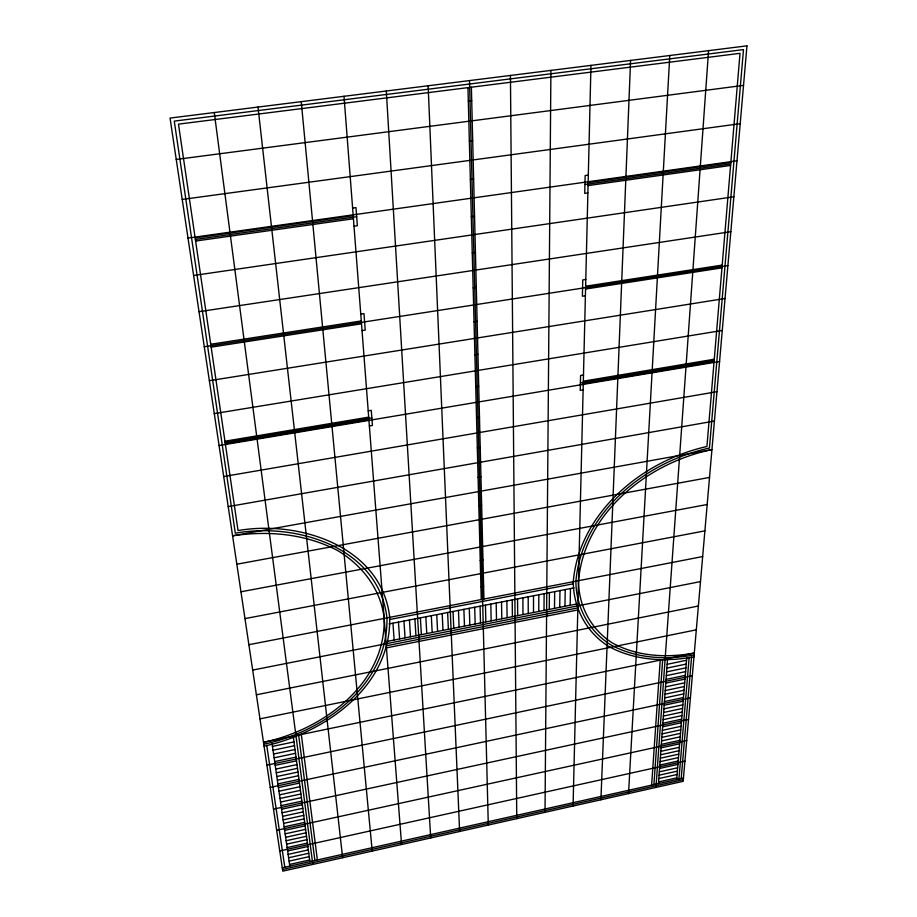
<?xml version="1.0" encoding="UTF-8"?>
<svg xmlns="http://www.w3.org/2000/svg" width="917" height="917" viewBox="0 0 917 917"><rect width="100%" height="100%" fill="white"/><g stroke="black" fill="none" stroke-linecap="round" stroke-linejoin="round"><path stroke-width="1.38" d="M533.499 612.522L533.522 595.763M538.76 611.49L538.818 594.732M544.01 610.447L544.113 593.7M545.019 812.313L550.911 70.391M549.249 609.415L549.409 592.669M554.487 608.384L554.693 591.637M559.714 607.352L559.966 590.605M564.941 606.32L565.227 589.585M570.145 605.289L570.489 588.554M573.068 806.02L590.961 65.382M600.899 799.773L630.587 60.419M628.535 793.572L669.788 55.513M651.632 785.112L660.251 659.839M653.913 784.608L662.636 660.125M655.953 787.428L708.577 50.653M658.475 783.588L667.484 659.644M676.666 779.507L686.776 657.615M678.935 779.003L689.171 657.363M681.193 778.499L691.567 657.111M263.775 744.237C323.988 731.583 388.327 685.148 386.951 617.886C378.778 547.162 296.191 522.174 235.314 533.201L174.264 121.113L743.492 49.598L709.437 448.058C645.167 461.824 582.02 512.362 575.887 581.183C575.968 606.905 588.657 630.907 610.504 644.697C636.111 658.647 665.914 660.08 694.135 654.956M264.073 746.151C325.271 732.843 391.307 686.283 389.714 617.347C381.747 546.509 299.469 519.882 238.042 530.565L178.471 124.139L740.019 53.324L706.927 446.499C642.255 460.873 579.326 512.477 573.251 581.699C573.377 607.937 586.364 632.409 608.67 646.451C634.805 660.653 665.18 662.097 693.963 656.87M289.107 861.12L309.224 856.627M658.842 778.567L677.078 774.498M289.589 864.467L309.659 859.974M658.589 781.914L676.803 777.845M282.276 867.826L683.463 777.994M282.528 869.488L683.314 779.656M287.136 847.583L307.424 843.09M659.816 765.065L678.202 760.984M279.754 850.976L684.919 761.167M287.629 850.987L307.883 846.494M659.575 768.457L677.915 764.388M288.121 854.38L308.33 849.887M659.323 771.839L677.64 767.77M288.614 857.75L308.777 853.257M659.082 775.209L677.354 771.14M285.141 833.84L305.602 829.346M660.813 751.332L679.337 747.275M285.645 837.301L306.06 832.808M660.561 754.783L679.05 750.725M286.15 840.74L306.519 836.247M660.32 758.221L678.763 754.152M286.643 844.167L306.977 839.674M660.068 761.649L678.477 757.58M283.124 819.867L303.745 815.373M661.833 737.406L680.494 733.336M283.628 823.374L304.215 818.881M661.57 740.902L680.208 736.844M284.132 826.882L304.685 822.389M661.317 744.398L679.91 740.328M276.67 830.309L686.707 740.546M284.637 830.366L305.143 825.873M661.065 747.871L679.623 743.802M273.495 809.138L688.541 719.444M281.576 809.23L302.335 804.736M662.601 726.803L681.365 722.745M282.092 812.783L302.816 808.301M662.338 730.345L681.079 726.287M282.608 816.336L303.286 811.843M662.085 733.887L680.781 729.817M279.49 794.844L300.432 790.351M663.644 712.475L682.557 708.428M280.017 798.466L300.914 793.973M663.381 716.085L682.259 712.028M280.533 802.066L301.395 797.572M663.117 719.673L681.961 715.615M281.06 805.653L301.865 801.16M662.865 723.249L681.663 719.18M277.908 783.897L298.976 779.404M664.435 701.585L683.463 697.539M270.24 787.416L690.409 697.848M278.436 787.565L299.469 783.072M664.172 705.23L683.154 701.173M278.963 791.211L299.951 786.717M663.908 708.864L682.856 704.806M275.753 769.088L297.016 764.595M665.501 686.856L684.678 682.81M276.292 772.813L297.509 768.32M665.238 690.558L684.38 686.512M276.831 776.527L298.002 772.034M664.963 694.249L684.071 690.203M277.37 780.218L298.495 775.725M664.699 697.929L683.761 693.871M274.126 757.809L295.526 753.327M666.315 675.657L685.607 671.611M274.664 761.58L296.019 757.098M666.051 679.405L685.297 675.359M266.916 765.156L692.335 675.714M275.215 765.34L296.523 760.858M665.776 683.131L684.988 679.096M272.464 746.392L294.013 741.91M667.14 664.309L686.546 660.274M273.014 750.209L294.517 745.727M666.865 668.103L686.237 664.068M273.575 754.015L295.022 749.533M666.59 671.886L685.927 667.851M259.981 718.859L696.312 629.819M256.382 694.799L698.376 606.011M387.467 641.338L576.518 604.028M252.679 670.086L700.496 581.596M387.02 645.648L577.148 608.028M386.057 647.941L578.18 609.874M248.885 644.697L702.663 556.562M389.507 619.548L573.549 583.751M389.095 623.938L574.145 587.843M480.921 586.697L483.637 586.181M244.977 618.608L704.898 530.863M480.233 560.447L482.984 559.932M240.965 591.786L707.179 504.499M479.534 533.476L482.331 532.96M236.827 564.207L709.529 477.425M478.812 505.76L481.643 505.244M478.078 477.264L480.944 476.748M228.207 506.62L714.412 421.052M477.321 447.954L480.233 447.45M223.702 476.542L716.968 391.685M476.531 417.797L479.488 417.292M225.146 442.521L371.855 417.923M580.404 382.951L714.16 360.519M225.33 443.839L368.898 419.734M583.269 383.742L714.056 361.791M219.071 445.559L719.581 361.493M369.368 425.969L372.428 425.454L371.282 410.335L368.21 410.85M583.12 389.908L580.232 390.39L580.576 375.443L583.487 374.961M224.952 441.215L368.691 417.132M583.338 381.174L714.274 359.235M475.728 386.745L478.731 386.252M214.291 413.624L722.275 330.441M474.903 354.776L477.94 354.283M209.363 380.704L725.049 298.483M362.032 330.613L365.23 330.12L363.98 313.603L360.771 314.095M585.401 295.755L582.387 296.225L582.753 279.926L585.791 279.456M474.043 321.844L477.138 321.351M210.738 344.265L361.298 320.961M585.631 286.23L722.195 265.093M204.273 346.741L727.903 265.575M211.162 347.142L361.516 323.804M585.562 289.038L721.966 267.867M473.161 287.892L476.301 287.411M199.023 311.688L730.838 231.692M472.255 252.874L475.442 252.404M193.613 275.49L733.864 196.777M354.008 226.224L357.355 225.742L355.991 207.609L352.609 208.09M587.877 192.937L584.737 193.384L585.138 175.548L588.313 175.113M471.315 216.756L474.559 216.297M188.008 238.088L736.993 160.796M195.149 237.893L353.194 215.621M588.129 182.517L730.838 162.412M195.378 239.475L356.679 216.71M584.931 184.5L730.711 163.937M195.608 241.056L353.435 218.75M588.061 185.589L730.585 165.45M470.352 179.48L473.642 179.021M182.219 199.436L740.202 123.68M469.355 140.977L472.702 140.53M176.236 159.443L743.527 85.384M468.323 101.191L471.716 100.755M266.744 745.338L284.797 867.253M272.074 743.71L289.829 866.129M214.269 112.539L312.823 864.41M293.383 737.211L309.889 861.636M298.701 735.549L314.886 860.524M301.28 734.196L317.385 859.963M257.998 107.06L342.637 857.716M301.246 101.649L372.21 851.079M344.013 96.296L401.566 844.5M392.946 623.193L394.161 640.02M398.448 622.116L399.617 638.943M403.938 621.05L405.062 637.865M409.429 619.972L410.507 636.788M414.908 618.906L415.94 635.722M386.309 91.001L430.703 837.966M420.387 617.84L421.362 634.656M425.843 616.774L426.772 633.578M431.311 615.708L432.182 632.512M436.756 614.642L437.581 631.446M442.2 613.588L442.98 630.38M447.634 612.522L448.367 629.326M428.136 85.762L459.612 831.478M453.055 611.467L453.743 628.26M458.477 610.413L459.108 627.205M463.887 609.358L464.472 626.139M469.286 608.303L469.825 625.085M474.685 607.249L475.178 624.03M469.504 80.581L488.291 825.036M467.968 87.631L481.253 599.569M480.072 606.194L480.519 622.975M485.448 605.151L485.85 621.921M471.384 87.207L483.947 599.042M490.824 604.097L491.168 620.878M496.189 603.054L496.487 619.823M501.542 602.011L501.794 618.78M506.883 600.967L507.101 617.737M512.225 599.924L512.397 616.683M517.566 598.881L517.681 615.639M510.437 75.458L516.764 818.652M522.885 597.838L522.965 614.596M528.203 596.807L528.238 613.565M746.954 45.85L683.176 781.318L282.78 871.15L170.046 118.075L746.954 45.85M384.177 618.425C385.621 684.38 322.52 729.921 263.488 742.312L694.295 653.053C666.636 658.062 637.43 656.641 612.338 642.943C590.949 629.406 578.558 605.873 578.512 580.667C584.702 512.236 648.101 462.81 711.936 449.617L232.586 535.826C268.257 530.439 305.315 533.728 337.662 550.555C362.249 565.365 381.002 589.322 384.177 618.425"/></g></svg>
